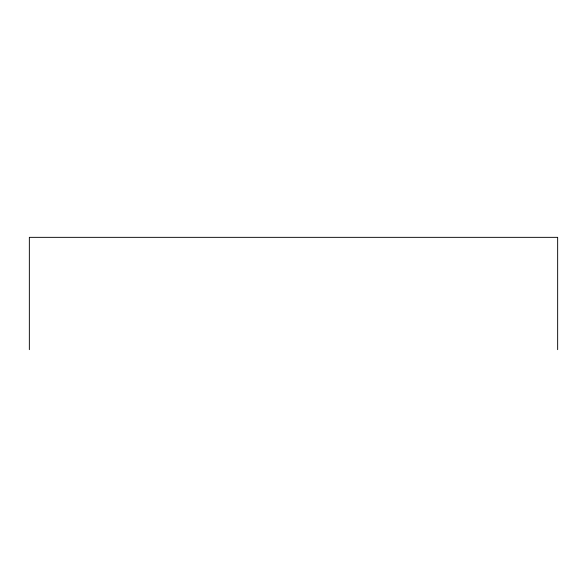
<?xml version="1.0" encoding="UTF-8"?>
<svg xmlns="http://www.w3.org/2000/svg" width="587" height="587" viewBox="0 0 587 587"><rect width="100%" height="100%" fill="white"/><g stroke="black" fill="none" stroke-linecap="round" stroke-linejoin="round"><path stroke-width="0.88" d="M557.65 349.654L557.65 237.346L29.35 237.346L29.35 349.654"/></g></svg>
